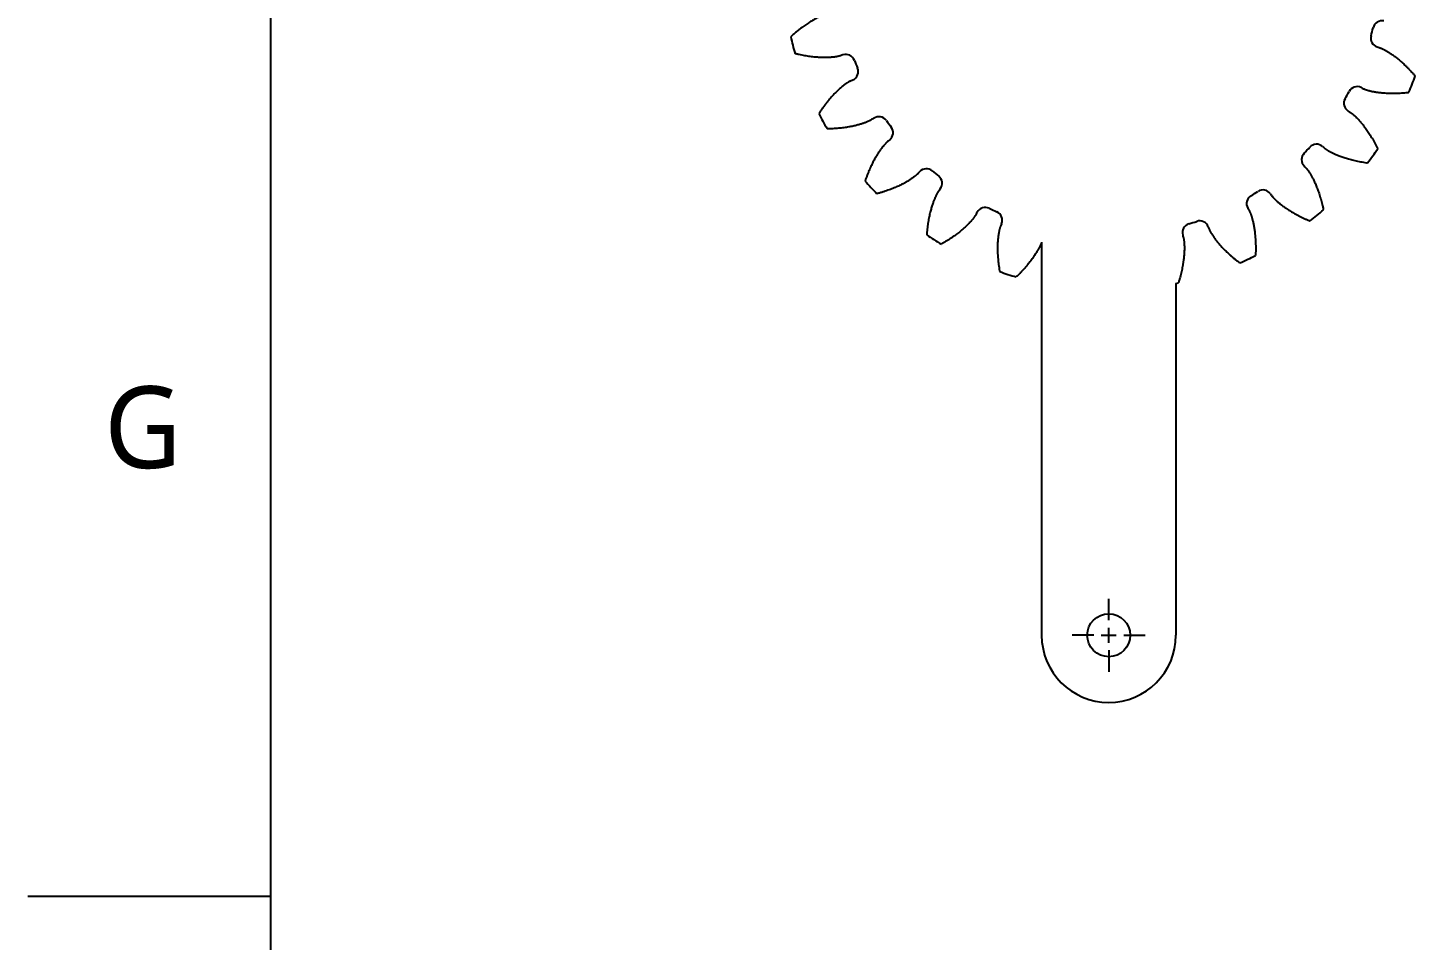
# Model space of a CAD drawing. Extents: x 0.1 to 34, y 0 to 22.
# Drawn here: x 0.075 to 4.143, y 16.372 to 19.048 of the extents above; entities that cross this region are included whole.
import ezdxf

# ---------------------------------------------------------------- set-up
doc = ezdxf.new("R2010")
doc.units = 0
doc.header["$LTSCALE"] = 0.5
doc.header["$MEASUREMENT"] = 0
doc.linetypes.add('CENTER', pattern=[0.72, 0.45, -0.09, 0.09, -0.09])
for name, color, linetype in [('BORDER_FRAME', 7, 'CONTINUOUS'), ('BORDER_ZONES', 7, 'CONTINUOUS'), ('CENTERMARKS', 7, 'CONTINUOUS'), ('VISIBLE', 7, 'CONTINUOUS')]:
    doc.layers.add(name, color=color, linetype=linetype)
doc.styles.add('ONSHAPE-STANDARD', font='NotoSans-Regular.ttf')

msp = doc.modelspace()

# ---------------------------------------------------------------- linework, layer by layer
at = {"layer": 'BORDER_FRAME'}
msp.add_line((0.7875, 0.75), (0.7875, 21.25), dxfattribs=at)
at = {"layer": 'BORDER_ZONES'}
msp.add_line((0.7875, 16.5), (0.075, 16.5), dxfattribs=at)
at = {"layer": 'CENTERMARKS', "linetype": 'CENTER'}
for p, q in [((3.2447, 17.3103), (3.2447, 17.3733)), ((3.2006, 17.2662), (3.1376, 17.2662)), ((3.2888, 17.2662), (3.3518, 17.2662)), ((3.2447, 17.2221), (3.2447, 17.1591))]:
    msp.add_line(p, q, dxfattribs=at)
at = {"layer": 'CENTERMARKS', "linetype": 'CONTINUOUS'}
for p, q in [((3.2226, 17.2662), (3.2667, 17.2662)), ((3.2447, 17.2441), (3.2447, 17.2882))]:
    msp.add_line(p, q, dxfattribs=at)
at = {"layer": 'VISIBLE'}
for p, q in [((3.0478, 18.4197), (3.0478, 17.2662)), ((3.4415, 18.2985), (3.4415, 17.2662))]:
    msp.add_line(p, q, dxfattribs=at)
msp.add_circle((3.2447, 17.2662), 0.063, dxfattribs=at)
for centre, radius, start, end in [((3.2447, 19.2347), 0.7972, 344.722, 346.478), ((4.0459, 19.042), 0.0268, 78.3539, 166.478), ((3.2447, 19.2347), 0.9567, 192.8729, 195.9271), ((4.0396, 19.0175), 0.0268, 164.722, 252.8461), ((2.4739, 18.9431), 0.0268, 20.722, 108.8461), ((2.4832, 18.9196), 0.0268, 294.3539, 22.478), ((3.2447, 19.2347), 0.7972, 200.722, 202.478), ((3.2447, 19.2347), 0.9567, 336.8729, 339.9271), ((3.9607, 18.8267), 0.0268, 150.322, 238.4461), ((3.2447, 19.2347), 0.7972, 330.322, 332.078), ((3.9728, 18.8488), 0.0268, 63.9539, 152.078), ((3.2447, 19.2347), 0.9567, 207.2729, 210.3271), ((2.5706, 18.7606), 0.0268, 35.122, 123.2461), ((3.2447, 19.2347), 0.7972, 215.122, 216.878), ((2.5855, 18.7401), 0.0268, 308.7539, 36.878), ((3.8367, 18.6614), 0.0268, 135.922, 224.0461), ((3.2447, 19.2347), 0.7972, 315.922, 317.678), ((3.854, 18.6798), 0.0268, 49.5539, 137.678), ((3.2447, 19.2347), 0.9567, 322.4729, 325.5271), ((2.7097, 18.6078), 0.0268, 49.522, 137.6461), ((3.2447, 19.2347), 0.9567, 221.6729, 224.7271), ((3.2447, 19.2347), 0.7972, 229.522, 231.278), ((2.7292, 18.5917), 0.0268, 323.1539, 51.278), ((3.6755, 18.5322), 0.0268, 121.522, 209.6461), ((3.2447, 19.2347), 0.7972, 301.522, 303.278), ((3.6969, 18.5457), 0.0268, 35.1539, 123.278), ((2.8824, 18.4945), 0.0268, 63.922, 152.0461), ((3.2447, 19.2347), 0.7972, 243.922, 245.678), ((3.2447, 19.2347), 0.9567, 308.0729, 311.1271), ((2.9053, 18.4837), 0.0268, 337.5539, 65.678), ((3.4873, 18.4471), 0.0268, 107.122, 195.2461), ((3.2447, 19.2347), 0.7972, 287.122, 288.878), ((3.5113, 18.4549), 0.0268, 20.7539, 108.878), ((3.2447, 19.2347), 0.9567, 236.0729, 239.1271), ((3.2447, 19.2347), 0.9567, 293.6729, 296.7271), ((3.2447, 19.2347), 0.9567, 250.4729, 253.5271), ((3.2447, 19.2347), 0.9567, 281.8741, 282.3271), ((3.2447, 17.2662), 0.1969, 180, 0)]:
    msp.add_arc(centre, radius, start, end, dxfattribs=at)
for points, knots in [([(2.4334, 19.0925), (2.4288, 19.0916), (2.4246, 19.0909), (2.4242, 19.0908), (2.4233, 19.0906), (2.4222, 19.0903), (2.4207, 19.0899), (2.419, 19.0894), (2.4169, 19.0888), (2.4145, 19.088), (2.4119, 19.087), (2.4089, 19.0859), (2.4057, 19.0846), (2.4021, 19.0831), (2.3983, 19.0814), (2.3943, 19.0794), (2.39, 19.0773), (2.3854, 19.0749), (2.3806, 19.0722), (2.3755, 19.0693), (2.3703, 19.0661), (2.3648, 19.0627), (2.3591, 19.0589), (2.3532, 19.0548), (2.3471, 19.0505), (2.3408, 19.0458), (2.3344, 19.0407), (2.3278, 19.0354), (2.3211, 19.0297), (2.3158, 19.025), (2.3128, 19.0222), (2.312, 19.0216)], [0.0536912, 0.0536912, 0.0536912, 0.0536912, 0.0905436, 0.1013093, 0.1152077, 0.1316526, 0.1502993, 0.1709141, 0.1933246, 0.2173975, 0.2430249, 0.270118, 0.2986014, 0.3284102, 0.3594881, 0.3917852, 0.4252571, 0.459864, 0.4955697, 0.5323416, 0.5701494, 0.6089657, 0.6487648, 0.6895231, 0.7312184, 0.7738303, 0.8173393, 0.8617274, 0.9069775, 0.9530734, 0.9682173, 0.9682173, 0.9682173, 0.9682173]), ([(2.4652, 18.9685), (2.4608, 18.967), (2.4568, 18.9656), (2.4564, 18.9655), (2.4554, 18.9653), (2.4544, 18.965), (2.4529, 18.9646), (2.4511, 18.9642), (2.449, 18.9638), (2.4465, 18.9633), (2.4437, 18.9629), (2.4406, 18.9624), (2.4371, 18.962), (2.4333, 18.9617), (2.4292, 18.9613), (2.4247, 18.9611), (2.4199, 18.9609), (2.4147, 18.9608), (2.4092, 18.9608), (2.4034, 18.9609), (2.3972, 18.9612), (2.3907, 18.9615), (2.3839, 18.9621), (2.3768, 18.9628), (2.3694, 18.9637), (2.3616, 18.9648), (2.3536, 18.9661), (2.3452, 18.9677), (2.3366, 18.9694), (2.3297, 18.971), (2.3257, 18.9719), (2.3247, 18.9722)], [0.0536912, 0.0536912, 0.0536912, 0.0536912, 0.0905436, 0.1013093, 0.1152077, 0.1316526, 0.1502993, 0.1709141, 0.1933246, 0.2173975, 0.2430249, 0.270118, 0.2986014, 0.3284102, 0.3594881, 0.3917852, 0.4252571, 0.459864, 0.4955697, 0.5323416, 0.5701494, 0.6089657, 0.6487648, 0.6895231, 0.7312184, 0.7738303, 0.8173393, 0.8617274, 0.9069775, 0.9530734, 0.9682173, 0.9682173, 0.9682173, 0.9682173]), ([(4.0317, 18.9919), (4.0362, 18.9905), (4.0403, 18.9892), (4.0407, 18.9891), (4.0416, 18.9888), (4.0426, 18.9884), (4.044, 18.9878), (4.0457, 18.9871), (4.0477, 18.9862), (4.0499, 18.9851), (4.0524, 18.9838), (4.0552, 18.9823), (4.0583, 18.9806), (4.0616, 18.9787), (4.0651, 18.9765), (4.0689, 18.9741), (4.0729, 18.9714), (4.0772, 18.9684), (4.0816, 18.9652), (4.0862, 18.9617), (4.0911, 18.9579), (4.0961, 18.9537), (4.1013, 18.9493), (4.1066, 18.9445), (4.1121, 18.9394), (4.1177, 18.934), (4.1235, 18.9282), (4.1293, 18.922), (4.1353, 18.9155), (4.1399, 18.9103), (4.1426, 18.9071), (4.1433, 18.9063)], [0.0536912, 0.0536912, 0.0536912, 0.0536912, 0.0905436, 0.1013093, 0.1152077, 0.1316526, 0.1502993, 0.1709141, 0.1933246, 0.2173975, 0.2430249, 0.270118, 0.2986014, 0.3284102, 0.3594881, 0.3917852, 0.4252571, 0.459864, 0.4955697, 0.5323416, 0.5701494, 0.6089657, 0.6487648, 0.6895231, 0.7312184, 0.7738303, 0.8173393, 0.8617274, 0.9069775, 0.9530734, 0.9682173, 0.9682173, 0.9682173, 0.9682173]), ([(2.4943, 18.8952), (2.49, 18.8932), (2.4861, 18.8915), (2.4857, 18.8913), (2.4849, 18.8908), (2.4839, 18.8903), (2.4826, 18.8896), (2.481, 18.8886), (2.4792, 18.8875), (2.4771, 18.8861), (2.4747, 18.8845), (2.4722, 18.8827), (2.4694, 18.8806), (2.4663, 18.8783), (2.4631, 18.8757), (2.4596, 18.8728), (2.456, 18.8697), (2.4521, 18.8662), (2.4481, 18.8624), (2.444, 18.8584), (2.4397, 18.854), (2.4352, 18.8492), (2.4306, 18.8442), (2.4259, 18.8388), (2.4211, 18.833), (2.4162, 18.8269), (2.4112, 18.8205), (2.4062, 18.8136), (2.4011, 18.8064), (2.3971, 18.8006), (2.3949, 18.7972), (2.3943, 18.7963)], [0.0536912, 0.0536912, 0.0536912, 0.0536912, 0.0905436, 0.1013093, 0.1152077, 0.1316526, 0.1502993, 0.1709141, 0.1933246, 0.2173975, 0.2430249, 0.270118, 0.2986014, 0.3284102, 0.3594881, 0.3917852, 0.4252571, 0.459864, 0.4955697, 0.5323416, 0.5701494, 0.6089657, 0.6487648, 0.6895231, 0.7312184, 0.7738303, 0.8173393, 0.8617274, 0.9069775, 0.9530734, 0.9682173, 0.9682173, 0.9682173, 0.9682173]), ([(3.9846, 18.8729), (3.9888, 18.8709), (3.9927, 18.869), (3.9931, 18.8688), (3.9939, 18.8685), (3.995, 18.868), (3.9964, 18.8675), (3.9981, 18.8669), (4.0001, 18.8662), (4.0025, 18.8654), (4.0052, 18.8646), (4.0083, 18.8638), (4.0117, 18.863), (4.0154, 18.8621), (4.0195, 18.8613), (4.0239, 18.8604), (4.0287, 18.8597), (4.0338, 18.8589), (4.0392, 18.8582), (4.045, 18.8576), (4.0512, 18.8571), (4.0577, 18.8567), (4.0645, 18.8564), (4.0716, 18.8562), (4.0791, 18.8562), (4.0869, 18.8563), (4.0951, 18.8566), (4.1036, 18.857), (4.1124, 18.8577), (4.1194, 18.8584), (4.1235, 18.8588), (4.1245, 18.8589)], [0.0536912, 0.0536912, 0.0536912, 0.0536912, 0.0905436, 0.1013093, 0.1152077, 0.1316526, 0.1502993, 0.1709141, 0.1933246, 0.2173975, 0.2430249, 0.270118, 0.2986014, 0.3284102, 0.3594881, 0.3917852, 0.4252571, 0.459864, 0.4955697, 0.5323416, 0.5701494, 0.6089657, 0.6487648, 0.6895231, 0.7312184, 0.7738303, 0.8173393, 0.8617274, 0.9069775, 0.9530734, 0.9682173, 0.9682173, 0.9682173, 0.9682173]), ([(3.9466, 18.8038), (3.9506, 18.8013), (3.9542, 18.7991), (3.9546, 18.7989), (3.9554, 18.7983), (3.9563, 18.7977), (3.9575, 18.7968), (3.9589, 18.7957), (3.9606, 18.7943), (3.9625, 18.7927), (3.9647, 18.7908), (3.967, 18.7887), (3.9695, 18.7863), (3.9722, 18.7836), (3.9751, 18.7806), (3.9782, 18.7773), (3.9814, 18.7737), (3.9848, 18.7698), (3.9883, 18.7655), (3.9919, 18.761), (3.9956, 18.7561), (3.9995, 18.7508), (4.0034, 18.7452), (4.0074, 18.7393), (4.0114, 18.733), (4.0155, 18.7263), (4.0196, 18.7193), (4.0238, 18.7119), (4.0279, 18.7041), (4.0311, 18.6978), (4.0329, 18.6941), (4.0334, 18.6932)], [0.0536912, 0.0536912, 0.0536912, 0.0536912, 0.0905436, 0.1013093, 0.1152077, 0.1316526, 0.1502993, 0.1709141, 0.1933246, 0.2173975, 0.2430249, 0.270118, 0.2986014, 0.3284102, 0.3594881, 0.3917852, 0.4252571, 0.459864, 0.4955697, 0.5323416, 0.5701494, 0.6089657, 0.6487648, 0.6895231, 0.7312184, 0.7738303, 0.8173393, 0.8617274, 0.9069775, 0.9530734, 0.9682173, 0.9682173, 0.9682173, 0.9682173]), ([(2.5559, 18.783), (2.552, 18.7805), (2.5484, 18.7781), (2.5481, 18.7779), (2.5472, 18.7774), (2.5463, 18.7769), (2.5449, 18.7762), (2.5433, 18.7754), (2.5414, 18.7744), (2.5391, 18.7734), (2.5365, 18.7722), (2.5336, 18.771), (2.5303, 18.7698), (2.5267, 18.7685), (2.5228, 18.7671), (2.5185, 18.7657), (2.5139, 18.7643), (2.5089, 18.763), (2.5036, 18.7616), (2.4979, 18.7603), (2.4919, 18.759), (2.4855, 18.7578), (2.4788, 18.7566), (2.4717, 18.7555), (2.4643, 18.7546), (2.4565, 18.7537), (2.4484, 18.753), (2.4399, 18.7524), (2.4311, 18.7519), (2.424, 18.7517), (2.4199, 18.7516), (2.4189, 18.7516)], [0.0536912, 0.0536912, 0.0536912, 0.0536912, 0.0905436, 0.1013093, 0.1152077, 0.1316526, 0.1502993, 0.1709141, 0.1933246, 0.2173975, 0.2430249, 0.270118, 0.2986014, 0.3284102, 0.3594881, 0.3917852, 0.4252571, 0.459864, 0.4955697, 0.5323416, 0.5701494, 0.6089657, 0.6487648, 0.6895231, 0.7312184, 0.7738303, 0.8173393, 0.8617274, 0.9069775, 0.9530734, 0.9682173, 0.9682173, 0.9682173, 0.9682173]), ([(2.6023, 18.7192), (2.5986, 18.7163), (2.5953, 18.7136), (2.595, 18.7133), (2.5943, 18.7127), (2.5935, 18.7119), (2.5924, 18.7109), (2.5911, 18.7096), (2.5896, 18.708), (2.5879, 18.7062), (2.586, 18.7041), (2.584, 18.7017), (2.5818, 18.699), (2.5794, 18.6959), (2.5769, 18.6926), (2.5743, 18.689), (2.5715, 18.685), (2.5687, 18.6807), (2.5657, 18.676), (2.5627, 18.6711), (2.5596, 18.6657), (2.5565, 18.66), (2.5533, 18.654), (2.5501, 18.6476), (2.5469, 18.6408), (2.5437, 18.6337), (2.5404, 18.6262), (2.5373, 18.6183), (2.5341, 18.6101), (2.5317, 18.6035), (2.5304, 18.5996), (2.5301, 18.5986)], [0.0536912, 0.0536912, 0.0536912, 0.0536912, 0.0905436, 0.1013093, 0.1152077, 0.1316526, 0.1502993, 0.1709141, 0.1933246, 0.2173975, 0.2430249, 0.270118, 0.2986014, 0.3284102, 0.3594881, 0.3917852, 0.4252571, 0.459864, 0.4955697, 0.5323416, 0.5701494, 0.6089657, 0.6487648, 0.6895231, 0.7312184, 0.7738303, 0.8173393, 0.8617274, 0.9069775, 0.9530734, 0.9682173, 0.9682173, 0.9682173, 0.9682173]), ([(3.8714, 18.7003), (3.875, 18.6972), (3.8782, 18.6945), (3.8786, 18.6942), (3.8793, 18.6936), (3.8802, 18.693), (3.8814, 18.6921), (3.883, 18.6911), (3.8848, 18.6899), (3.8869, 18.6886), (3.8893, 18.6871), (3.8921, 18.6856), (3.8951, 18.6839), (3.8986, 18.6821), (3.9023, 18.6803), (3.9064, 18.6784), (3.9108, 18.6765), (3.9155, 18.6745), (3.9207, 18.6725), (3.9261, 18.6704), (3.9319, 18.6684), (3.9381, 18.6664), (3.9446, 18.6644), (3.9515, 18.6624), (3.9588, 18.6605), (3.9664, 18.6587), (3.9743, 18.657), (3.9827, 18.6553), (3.9914, 18.6538), (3.9983, 18.6527), (4.0024, 18.6521), (4.0034, 18.6519)], [0.0536912, 0.0536912, 0.0536912, 0.0536912, 0.0905436, 0.1013093, 0.1152077, 0.1316526, 0.1502993, 0.1709141, 0.1933246, 0.2173975, 0.2430249, 0.270118, 0.2986014, 0.3284102, 0.3594881, 0.3917852, 0.4252571, 0.459864, 0.4955697, 0.5323416, 0.5701494, 0.6089657, 0.6487648, 0.6895231, 0.7312184, 0.7738303, 0.8173393, 0.8617274, 0.9069775, 0.9530734, 0.9682173, 0.9682173, 0.9682173, 0.9682173]), ([(3.8174, 18.6428), (3.8207, 18.6394), (3.8236, 18.6363), (3.8239, 18.636), (3.8245, 18.6353), (3.8252, 18.6344), (3.8262, 18.6333), (3.8273, 18.6318), (3.8286, 18.6301), (3.8301, 18.628), (3.8316, 18.6257), (3.8334, 18.6231), (3.8352, 18.6201), (3.8372, 18.6168), (3.8393, 18.6132), (3.8414, 18.6092), (3.8436, 18.605), (3.8459, 18.6003), (3.8483, 18.5954), (3.8506, 18.59), (3.853, 18.5844), (3.8554, 18.5783), (3.8578, 18.5719), (3.8602, 18.5652), (3.8625, 18.5581), (3.8649, 18.5506), (3.8671, 18.5427), (3.8693, 18.5345), (3.8714, 18.526), (3.8729, 18.5191), (3.8737, 18.5151), (3.8739, 18.5141)], [0.0536912, 0.0536912, 0.0536912, 0.0536912, 0.0905436, 0.1013093, 0.1152077, 0.1316526, 0.1502993, 0.1709141, 0.1933246, 0.2173975, 0.2430249, 0.270118, 0.2986014, 0.3284102, 0.3594881, 0.3917852, 0.4252571, 0.459864, 0.4955697, 0.5323416, 0.5701494, 0.6089657, 0.6487648, 0.6895231, 0.7312184, 0.7738303, 0.8173393, 0.8617274, 0.9069775, 0.9530734, 0.9682173, 0.9682173, 0.9682173, 0.9682173]), ([(2.6899, 18.6259), (2.6867, 18.6225), (2.6838, 18.6193), (2.6835, 18.619), (2.6829, 18.6184), (2.6821, 18.6176), (2.6809, 18.6166), (2.6796, 18.6154), (2.6779, 18.614), (2.676, 18.6124), (2.6737, 18.6106), (2.6712, 18.6088), (2.6684, 18.6067), (2.6652, 18.6046), (2.6617, 18.6023), (2.6579, 18.5999), (2.6538, 18.5974), (2.6493, 18.5948), (2.6445, 18.5922), (2.6393, 18.5895), (2.6338, 18.5867), (2.628, 18.5839), (2.6217, 18.5812), (2.6151, 18.5784), (2.6082, 18.5756), (2.6009, 18.5728), (2.5932, 18.5701), (2.5851, 18.5674), (2.5767, 18.5648), (2.5699, 18.5628), (2.566, 18.5617), (2.565, 18.5614)], [0.0536912, 0.0536912, 0.0536912, 0.0536912, 0.0905436, 0.1013093, 0.1152077, 0.1316526, 0.1502993, 0.1709141, 0.1933246, 0.2173975, 0.2430249, 0.270118, 0.2986014, 0.3284102, 0.3594881, 0.3917852, 0.4252571, 0.459864, 0.4955697, 0.5323416, 0.5701494, 0.6089657, 0.6487648, 0.6895231, 0.7312184, 0.7738303, 0.8173393, 0.8617274, 0.9069775, 0.9530734, 0.9682173, 0.9682173, 0.9682173, 0.9682173]), ([(2.7507, 18.5756), (2.7478, 18.5719), (2.7453, 18.5685), (2.7451, 18.5681), (2.7445, 18.5674), (2.7439, 18.5664), (2.7431, 18.5651), (2.7422, 18.5635), (2.7411, 18.5617), (2.74, 18.5595), (2.7387, 18.5569), (2.7373, 18.5541), (2.7358, 18.5509), (2.7343, 18.5474), (2.7327, 18.5436), (2.731, 18.5394), (2.7294, 18.5349), (2.7277, 18.53), (2.726, 18.5248), (2.7243, 18.5192), (2.7226, 18.5132), (2.721, 18.507), (2.7194, 18.5003), (2.7179, 18.4933), (2.7165, 18.486), (2.7151, 18.4783), (2.7139, 18.4702), (2.7128, 18.4618), (2.7118, 18.453), (2.7111, 18.446), (2.7108, 18.4419), (2.7107, 18.4409)], [0.0536912, 0.0536912, 0.0536912, 0.0536912, 0.0905436, 0.1013093, 0.1152077, 0.1316526, 0.1502993, 0.1709141, 0.1933246, 0.2173975, 0.2430249, 0.270118, 0.2986014, 0.3284102, 0.3594881, 0.3917852, 0.4252571, 0.459864, 0.4955697, 0.5323416, 0.5701494, 0.6089657, 0.6487648, 0.6895231, 0.7312184, 0.7738303, 0.8173393, 0.8617274, 0.9069775, 0.9530734, 0.9682173, 0.9682173, 0.9682173, 0.9682173]), ([(3.7188, 18.5612), (3.7215, 18.5574), (3.724, 18.5539), (3.7242, 18.5536), (3.7248, 18.5528), (3.7255, 18.5519), (3.7265, 18.5508), (3.7277, 18.5494), (3.7292, 18.5478), (3.7309, 18.546), (3.7329, 18.544), (3.7352, 18.5418), (3.7377, 18.5394), (3.7406, 18.5369), (3.7438, 18.5342), (3.7472, 18.5313), (3.751, 18.5283), (3.7551, 18.5252), (3.7596, 18.522), (3.7644, 18.5187), (3.7695, 18.5153), (3.775, 18.5118), (3.7808, 18.5082), (3.787, 18.5046), (3.7935, 18.501), (3.8005, 18.4973), (3.8077, 18.4936), (3.8154, 18.49), (3.8234, 18.4863), (3.8299, 18.4835), (3.8337, 18.4819), (3.8346, 18.4816)], [0.0536912, 0.0536912, 0.0536912, 0.0536912, 0.0905436, 0.1013093, 0.1152077, 0.1316526, 0.1502993, 0.1709141, 0.1933246, 0.2173975, 0.2430249, 0.270118, 0.2986014, 0.3284102, 0.3594881, 0.3917852, 0.4252571, 0.459864, 0.4955697, 0.5323416, 0.5701494, 0.6089657, 0.6487648, 0.6895231, 0.7312184, 0.7738303, 0.8173393, 0.8617274, 0.9069775, 0.9530734, 0.9682173, 0.9682173, 0.9682173, 0.9682173]), ([(3.6522, 18.5189), (3.6545, 18.5149), (3.6566, 18.5112), (3.6568, 18.5108), (3.6572, 18.5099), (3.6577, 18.5089), (3.6584, 18.5075), (3.6591, 18.5059), (3.6599, 18.5039), (3.6608, 18.5015), (3.6618, 18.4989), (3.6628, 18.4959), (3.6638, 18.4925), (3.6649, 18.4889), (3.666, 18.4849), (3.6671, 18.4805), (3.6682, 18.4758), (3.6693, 18.4707), (3.6703, 18.4653), (3.6713, 18.4596), (3.6722, 18.4535), (3.673, 18.4471), (3.6737, 18.4403), (3.6744, 18.4331), (3.6749, 18.4257), (3.6752, 18.4179), (3.6755, 18.4097), (3.6755, 18.4012), (3.6754, 18.3924), (3.6752, 18.3853), (3.675, 18.3812), (3.6749, 18.3802)], [0.0536912, 0.0536912, 0.0536912, 0.0536912, 0.0905436, 0.1013093, 0.1152077, 0.1316526, 0.1502993, 0.1709141, 0.1933246, 0.2173975, 0.2430249, 0.270118, 0.2986014, 0.3284102, 0.3594881, 0.3917852, 0.4252571, 0.459864, 0.4955697, 0.5323416, 0.5701494, 0.6089657, 0.6487648, 0.6895231, 0.7312184, 0.7738303, 0.8173393, 0.8617274, 0.9069775, 0.9530734, 0.9682173, 0.9682173, 0.9682173, 0.9682173]), ([(2.8587, 18.5071), (2.8565, 18.5029), (2.8545, 18.4992), (2.8543, 18.4988), (2.8538, 18.498), (2.8532, 18.4971), (2.8524, 18.4958), (2.8514, 18.4943), (2.8501, 18.4925), (2.8486, 18.4905), (2.8469, 18.4883), (2.8449, 18.4858), (2.8426, 18.4831), (2.8401, 18.4802), (2.8373, 18.4772), (2.8342, 18.4739), (2.8309, 18.4705), (2.8272, 18.4669), (2.8232, 18.4631), (2.8188, 18.4592), (2.8142, 18.4552), (2.8092, 18.451), (2.8038, 18.4468), (2.7981, 18.4424), (2.7921, 18.438), (2.7857, 18.4335), (2.7789, 18.4289), (2.7718, 18.4243), (2.7643, 18.4197), (2.7582, 18.4161), (2.7547, 18.4141), (2.7538, 18.4136)], [0.0536912, 0.0536912, 0.0536912, 0.0536912, 0.0905436, 0.1013093, 0.1152077, 0.1316526, 0.1502993, 0.1709141, 0.1933246, 0.2173975, 0.2430249, 0.270118, 0.2986014, 0.3284102, 0.3594881, 0.3917852, 0.4252571, 0.459864, 0.4955697, 0.5323416, 0.5701494, 0.6089657, 0.6487648, 0.6895231, 0.7312184, 0.7738303, 0.8173393, 0.8617274, 0.9069775, 0.9530734, 0.9682173, 0.9682173, 0.9682173, 0.9682173]), ([(2.9301, 18.4735), (2.9283, 18.4692), (2.9267, 18.4652), (2.9265, 18.4648), (2.9262, 18.4639), (2.9259, 18.4629), (2.9254, 18.4614), (2.9249, 18.4597), (2.9243, 18.4576), (2.9237, 18.4552), (2.9231, 18.4524), (2.9225, 18.4493), (2.9219, 18.4459), (2.9212, 18.4421), (2.9206, 18.438), (2.9201, 18.4335), (2.9196, 18.4287), (2.9192, 18.4235), (2.9188, 18.4181), (2.9186, 18.4122), (2.9185, 18.4061), (2.9185, 18.3996), (2.9186, 18.3928), (2.9188, 18.3856), (2.9193, 18.3781), (2.9199, 18.3703), (2.9207, 18.3622), (2.9217, 18.3538), (2.9229, 18.345), (2.924, 18.3381), (2.9247, 18.334), (2.9249, 18.333)], [0.0536912, 0.0536912, 0.0536912, 0.0536912, 0.0905436, 0.1013093, 0.1152077, 0.1316526, 0.1502993, 0.1709141, 0.1933246, 0.2173975, 0.2430249, 0.270118, 0.2986014, 0.3284102, 0.3594881, 0.3917852, 0.4252571, 0.459864, 0.4955697, 0.5323416, 0.5701494, 0.6089657, 0.6487648, 0.6895231, 0.7312184, 0.7738303, 0.8173393, 0.8617274, 0.9069775, 0.9530734, 0.9682173, 0.9682173, 0.9682173, 0.9682173]), ([(3.4614, 18.4401), (3.4626, 18.4355), (3.4637, 18.4314), (3.4638, 18.431), (3.464, 18.4301), (3.4643, 18.429), (3.4645, 18.4275), (3.4648, 18.4257), (3.4651, 18.4236), (3.4654, 18.4211), (3.4657, 18.4183), (3.4659, 18.4151), (3.4661, 18.4116), (3.4662, 18.4078), (3.4663, 18.4036), (3.4663, 18.3991), (3.4662, 18.3943), (3.4659, 18.3891), (3.4656, 18.3837), (3.4651, 18.3779), (3.4645, 18.3717), (3.4637, 18.3653), (3.4627, 18.3585), (3.4615, 18.3515), (3.4602, 18.3441), (3.4586, 18.3364), (3.4568, 18.3285), (3.4547, 18.3202), (3.4524, 18.3117), (3.4504, 18.305), (3.4492, 18.301), (3.4489, 18.3001)], [0.0536912, 0.0536912, 0.0536912, 0.0536912, 0.0905436, 0.1013093, 0.1152077, 0.1316526, 0.1502993, 0.1709141, 0.1933246, 0.2173975, 0.2430249, 0.270118, 0.2986014, 0.3284102, 0.3594881, 0.3917852, 0.4252571, 0.459864, 0.4955697, 0.5323416, 0.5701494, 0.6089657, 0.6487648, 0.6895231, 0.7312184, 0.7738303, 0.8173393, 0.8617274, 0.9069775, 0.9530734, 0.9682173, 0.9682173, 0.9682173, 0.9682173]), ([(3.5364, 18.4644), (3.5381, 18.4601), (3.5396, 18.4561), (3.5398, 18.4557), (3.5401, 18.4548), (3.5406, 18.4538), (3.5413, 18.4524), (3.5421, 18.4508), (3.5431, 18.4489), (3.5444, 18.4467), (3.5458, 18.4443), (3.5475, 18.4416), (3.5493, 18.4387), (3.5515, 18.4355), (3.5539, 18.4321), (3.5565, 18.4285), (3.5595, 18.4246), (3.5627, 18.4206), (3.5662, 18.4163), (3.57, 18.4119), (3.5741, 18.4074), (3.5785, 18.4026), (3.5833, 18.3977), (3.5884, 18.3927), (3.5938, 18.3875), (3.5996, 18.3823), (3.6058, 18.3769), (3.6123, 18.3714), (3.6191, 18.3659), (3.6247, 18.3616), (3.628, 18.3591), (3.6288, 18.3585)], [0.0536912, 0.0536912, 0.0536912, 0.0536912, 0.0905436, 0.1013093, 0.1152077, 0.1316526, 0.1502993, 0.1709141, 0.1933246, 0.2173975, 0.2430249, 0.270118, 0.2986014, 0.3284102, 0.3594881, 0.3917852, 0.4252571, 0.459864, 0.4955697, 0.5323416, 0.5701494, 0.6089657, 0.6487648, 0.6895231, 0.7312184, 0.7738303, 0.8173393, 0.8617274, 0.9069775, 0.9530734, 0.9682173, 0.9682173, 0.9682173, 0.9682173]), ([(3.0478, 18.4197), (3.0476, 18.4191), (3.0471, 18.4177), (3.0461, 18.4154), (3.045, 18.4128), (3.0437, 18.4099), (3.0422, 18.4068), (3.0405, 18.4033), (3.0385, 18.3997), (3.0363, 18.3957), (3.0339, 18.3916), (3.0312, 18.3871), (3.0283, 18.3825), (3.0251, 18.3777), (3.0215, 18.3726), (3.0177, 18.3673), (3.0136, 18.3619), (3.0092, 18.3563), (3.0045, 18.3505), (2.9994, 18.3445), (2.994, 18.3384), (2.9882, 18.3322), (2.9821, 18.3258), (2.9771, 18.3208), (2.9741, 18.318), (2.9734, 18.3173)], [0.1713701, 0.1713701, 0.1713701, 0.1713701, 0.1933246, 0.2173975, 0.2430249, 0.270118, 0.2986014, 0.3284102, 0.3594881, 0.3917852, 0.4252571, 0.459864, 0.4955697, 0.5323416, 0.5701494, 0.6089657, 0.6487648, 0.6895231, 0.7312184, 0.7738303, 0.8173393, 0.8617274, 0.9069775, 0.9530734, 0.9682173, 0.9682173, 0.9682173, 0.9682173])]:
    msp.add_open_spline(points, degree=3, knots=knots, dxfattribs=at)

# ---------------------------------------------------------------- texts
at = {"layer": 'BORDER_ZONES', "insert": (0.4125, 17.875), "char_height": 0.24, "attachment_point": 5, "style": 'ONSHAPE-STANDARD'}
msp.add_mtext('G', dxfattribs=at)

doc.saveas('drawing.dxf')
